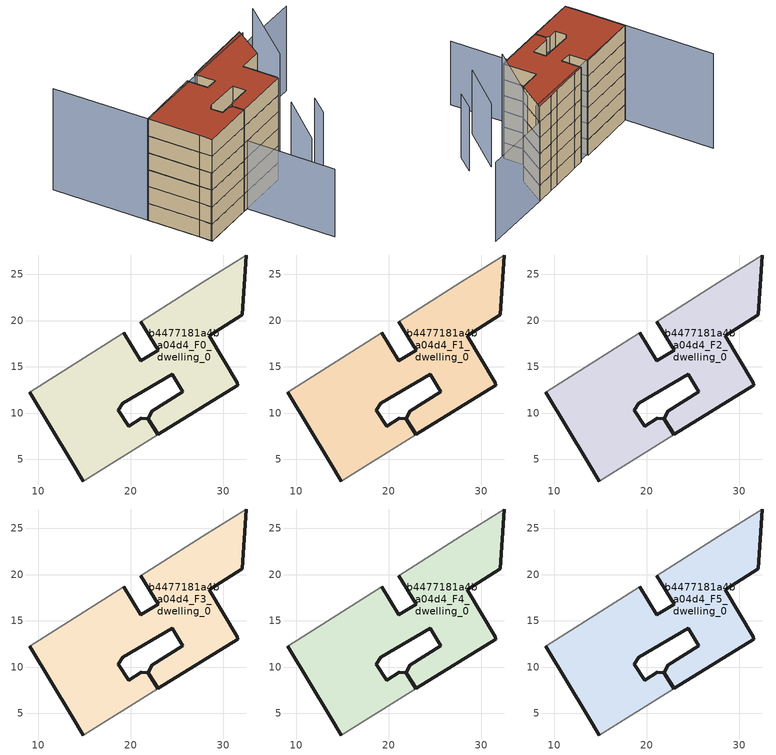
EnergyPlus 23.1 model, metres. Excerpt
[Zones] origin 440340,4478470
b4477181a4ba04d4_F0_dwelling_0
 floor ground (EU_floor_Construction): 31.56,13 31.55,13.26 28.48,18.37 32.06,20.62 32.52,27.11 29.37,25.13 27.81,24.14 22.86,21 21.11,19.87 22.96,16.81 21.09,15.69 19.23,18.71 9.06,12.24 13.67,4.6 14.84,2.65 22.93,7.66 21.86,9.38 21.15,9.41 19.78,8.55 18.68,10.31 19.14,11.05 24.5,14.22 25.65,12.31 22.3,10.2 21.91,9.4 22.97,7.68 z0
 wall outside (EU_wall_Construction): 32.52,27.11 32.06,20.62 28.48,18.37 31.55,13.26 31.56,13 22.97,7.68 21.91,9.4 22.3,10.2 25.65,12.31 24.5,14.22 19.14,11.05 18.68,10.31 19.78,8.55 21.15,9.41 21.86,9.38 22.93,7.66 / 14.84,2.65 13.67,4.6 9.06,12.24 / 19.23,18.71 21.09,15.69 22.96,16.81 21.11,19.87 z0:3
 wall adiabatic (EU_wall_Construction): 21.11,19.87 22.86,21 27.81,24.14 29.37,25.13 32.52,27.11 / 22.93,7.66 14.84,2.65 / 9.06,12.24 19.23,18.71 z0:3
b4477181a4ba04d4_F1_dwelling_0
 floor to b4477181a4ba04d4_F0_dwelling_0 (EU_floor_Construction): 31.56,13 31.55,13.26 28.48,18.37 32.06,20.62 32.52,27.11 29.37,25.13 27.81,24.14 22.86,21 21.11,19.87 22.96,16.81 21.08,15.69 19.23,18.71 9.06,12.24 13.67,4.6 14.84,2.65 22.93,7.66 21.86,9.38 21.15,9.41 19.78,8.55 18.68,10.31 19.14,11.05 24.5,14.22 25.65,12.31 22.3,10.2 21.9,9.4 22.97,7.68 z3
 wall outside (EU_wall_Construction): 32.52,27.11 32.06,20.62 28.48,18.37 31.55,13.26 31.56,13 22.97,7.68 21.91,9.4 22.3,10.2 25.65,12.31 24.5,14.22 19.14,11.05 18.68,10.31 19.78,8.55 21.15,9.41 21.86,9.38 22.93,7.66 / 14.84,2.65 13.67,4.6 9.06,12.24 / 19.23,18.71 21.09,15.69 22.96,16.81 21.11,19.87 z3:6
 wall adiabatic (EU_wall_Construction): 21.11,19.87 22.86,21 27.81,24.14 29.37,25.13 32.52,27.11 / 22.93,7.66 14.84,2.65 / 9.06,12.24 19.23,18.71 z3:6
b4477181a4ba04d4_F2_dwelling_0
 floor to b4477181a4ba04d4_F1_dwelling_0 (EU_floor_Construction): 31.56,13 31.55,13.26 28.48,18.37 32.06,20.62 32.52,27.11 29.37,25.13 27.81,24.14 22.86,21 21.11,19.87 22.96,16.81 21.08,15.69 19.23,18.71 9.06,12.24 13.67,4.6 14.84,2.65 22.93,7.66 21.86,9.38 21.15,9.41 19.78,8.55 18.68,10.31 19.14,11.05 24.5,14.22 25.65,12.31 22.3,10.2 21.9,9.4 22.97,7.68 z6
 wall outside (EU_wall_Construction): 32.52,27.11 32.06,20.62 28.48,18.37 31.55,13.26 31.56,13 22.97,7.68 21.91,9.4 22.3,10.2 25.65,12.31 24.5,14.22 19.14,11.05 18.68,10.31 19.78,8.55 21.15,9.41 21.86,9.38 22.93,7.66 / 14.84,2.65 13.67,4.6 9.06,12.24 / 19.23,18.71 21.09,15.69 22.96,16.81 21.11,19.87 z6:9
 wall adiabatic (EU_wall_Construction): 21.11,19.87 22.86,21 27.81,24.14 29.37,25.13 32.52,27.11 / 22.93,7.66 14.84,2.65 / 9.06,12.24 19.23,18.71 z6:9
b4477181a4ba04d4_F3_dwelling_0
 floor to b4477181a4ba04d4_F2_dwelling_0 (EU_floor_Construction): 31.56,13 31.55,13.26 28.48,18.37 32.06,20.62 32.52,27.11 29.37,25.13 27.81,24.14 22.86,21 21.11,19.87 22.96,16.81 21.08,15.69 19.23,18.71 9.06,12.24 13.67,4.6 14.84,2.65 22.93,7.66 21.86,9.38 21.15,9.41 19.78,8.55 18.68,10.31 19.14,11.05 24.5,14.22 25.65,12.31 22.3,10.2 21.9,9.4 22.97,7.68 z9
 wall outside (EU_wall_Construction): 32.52,27.11 32.06,20.62 28.48,18.37 31.55,13.26 31.56,13 22.97,7.68 21.91,9.4 22.3,10.2 25.65,12.31 24.5,14.22 19.14,11.05 18.68,10.31 19.78,8.55 21.15,9.41 21.86,9.38 22.93,7.66 / 14.84,2.65 13.67,4.6 9.06,12.24 / 19.23,18.71 21.09,15.69 22.96,16.81 21.11,19.87 z9:12
 wall adiabatic (EU_wall_Construction): 21.11,19.87 22.86,21 27.81,24.14 29.37,25.13 32.52,27.11 / 22.93,7.66 14.84,2.65 / 9.06,12.24 19.23,18.71 z9:12
b4477181a4ba04d4_F4_dwelling_0
 floor to b4477181a4ba04d4_F3_dwelling_0 (EU_floor_Construction): 31.56,13 31.55,13.26 28.48,18.37 32.06,20.62 32.52,27.11 29.37,25.13 27.81,24.14 22.86,21 21.11,19.87 22.96,16.81 21.08,15.69 19.23,18.71 9.06,12.24 13.67,4.6 14.84,2.65 22.93,7.66 21.86,9.38 21.15,9.41 19.78,8.55 18.68,10.31 19.14,11.05 24.5,14.22 25.65,12.31 22.3,10.2 21.9,9.4 22.97,7.68 z12
 wall outside (EU_wall_Construction): 32.52,27.11 32.06,20.62 28.48,18.37 31.55,13.26 31.56,13 22.97,7.68 21.91,9.4 22.3,10.2 25.65,12.31 24.5,14.22 19.14,11.05 18.68,10.31 19.78,8.55 21.15,9.41 21.86,9.38 22.93,7.66 / 14.84,2.65 13.67,4.6 9.06,12.24 / 19.23,18.71 21.09,15.69 22.96,16.81 21.11,19.87 z12:15
 wall adiabatic (EU_wall_Construction): 21.11,19.87 22.86,21 27.81,24.14 29.37,25.13 32.52,27.11 / 22.93,7.66 14.84,2.65 / 9.06,12.24 19.23,18.71 z12:15
b4477181a4ba04d4_F5_dwelling_0
 floor to b4477181a4ba04d4_F4_dwelling_0 (EU_floor_Construction): 31.56,13 31.55,13.26 28.48,18.37 32.06,20.62 32.52,27.11 29.37,25.13 27.81,24.14 22.86,21 21.11,19.87 22.96,16.81 21.08,15.69 19.23,18.71 9.06,12.24 13.67,4.6 14.84,2.65 22.93,7.66 21.86,9.38 21.15,9.41 19.78,8.55 18.68,10.31 19.14,11.05 24.5,14.22 25.65,12.31 22.3,10.2 21.9,9.4 22.97,7.68 z15
 wall outside (EU_wall_Construction): 32.52,27.11 32.06,20.62 28.48,18.37 31.55,13.26 31.56,13 22.97,7.68 21.91,9.4 22.3,10.2 25.65,12.31 24.5,14.22 19.14,11.05 18.68,10.31 19.78,8.55 21.15,9.41 21.86,9.38 22.93,7.66 / 14.84,2.65 13.67,4.6 9.06,12.24 / 19.23,18.71 21.09,15.69 22.96,16.81 21.11,19.87 z15:18
 wall adiabatic (EU_wall_Construction): 21.11,19.87 22.86,21 27.81,24.14 29.37,25.13 32.52,27.11 / 22.93,7.66 14.84,2.65 / 9.06,12.24 19.23,18.71 z15:18
 roof outside (EU_roof_Construction): 32.52,27.11 32.06,20.62 28.48,18.37 31.55,13.26 31.56,13 22.97,7.68 21.91,9.4 22.3,10.2 25.65,12.31 24.5,14.22 19.14,11.05 18.68,10.31 19.78,8.55 21.15,9.41 21.86,9.38 22.93,7.66 14.84,2.65 13.67,4.6 9.06,12.24 19.23,18.71 21.09,15.69 22.96,16.81 21.11,19.87 22.86,21 27.81,24.14 29.37,25.13 z18
shading: 32.56,4.26 34.5,14.42 / 37.45,9.73 38.17,13.72 / 14.76,2.76 23.66,8.12 / 23.66,8.12 31.53,-4.95 z0:12; 32.69,14.67 35,27.59 z0:21; 32.84,26.59 9.06,12.24 / 9.06,12.24 0.57,26.31 z0:18; 44.27,34.19 32.52,27.11 z0:15
[Building]
EU S2 Campaign: North Axis=0; Terrain=City; Solar Distribution=FullExterior
[Site:Location]
Madrid: Latitude=40.5; Longitude=-3.5; Time Zone=1; Elevation=609
[SizingPeriod:WeatherFileDays]
AnnualSizingPeriod: Begin Month=1; Begin Day of Month=1; End Month=12; End Day of Month=31; Day of Week for Start Day=Monday; Use Weather File Daylight Saving Period=No; Use Weather File Rain and Snow Indicators=No
[MATERIAL]
EU_InternalMass_Material: Roughness=MediumRough; Thickness=0.1; Conductivity=1; Density=1800; Specific Heat=900; Thermal Absorptance=0.9; Solar Absorptance=0.7; Visible Absorptance=0.7
[MATERIAL:NOMASS] Roughness=MediumRough; Thermal Absorptance=0.9; Solar Absorptance=0.7; Visible Absorptance=0.7
Name | Thermal Resistance
EU_wall_NoMass | 0.419739
EU_roof_NoMass | 0.352165
EU_floor_NoMass | 0.608284
[CONSTRUCTION]
EU_wall_Construction: EU_wall_NoMass
EU_roof_Construction: EU_roof_NoMass
EU_floor_Construction: EU_floor_NoMass
EU_InternalMass_Construction: EU_InternalMass_Material
[ZONE] Type=1; Multiplier=1; Ceiling Height=autocalculate; Floor Area=autocalculate; Part of Total Floor Area=Yes
Name | Volume
b4477181a4ba04d4_F0_dwelling_0 | 694.276
b4477181a4ba04d4_F1_dwelling_0; b4477181a4ba04d4_F2_dwelling_0; b4477181a4ba04d4_F3_dwelling_0; b4477181a4ba04d4_F4_dwelling_0; b4477181a4ba04d4_F5_dwelling_0 | 694.274
[INTERNALMASS] Construction=EU_InternalMass_Construction; Surface Area=231.425
Name | Zone or ZoneList
b4477181a4ba04d4_F0_dwelling_0_EU_InternalMass | b4477181a4ba04d4_F0_dwelling_0
b4477181a4ba04d4_F1_dwelling_0_EU_InternalMass | b4477181a4ba04d4_F1_dwelling_0
b4477181a4ba04d4_F2_dwelling_0_EU_InternalMass | b4477181a4ba04d4_F2_dwelling_0
b4477181a4ba04d4_F3_dwelling_0_EU_InternalMass | b4477181a4ba04d4_F3_dwelling_0
b4477181a4ba04d4_F4_dwelling_0_EU_InternalMass | b4477181a4ba04d4_F4_dwelling_0
b4477181a4ba04d4_F5_dwelling_0_EU_InternalMass | b4477181a4ba04d4_F5_dwelling_0
[OTHEREQUIPMENT] Fuel Type=Electricity; Design Level Calculation Method=Watts/Area; Power per Zone Floor Area=1; Fraction Latent=0; Fraction Radiant=0; Fraction Lost=0; Carbon Dioxide Generation Rate=0; EndUse Subcategory=EU_Step8_InternalGains
Name | Zone or ZoneList or Space or SpaceList | Schedule
EU_Step8_InternalGain_b4477181a4ba04d4_F0_dwelling_0_f000 | b4477181a4ba04d4_F0_dwelling_0 | EU_Step8_GainSchedule_b4477181a4ba04d4_F0_dwelling_0_f000
EU_Step8_InternalGain_b4477181a4ba04d4_F1_dwelling_0_f000 | b4477181a4ba04d4_F1_dwelling_0 | EU_Step8_GainSchedule_b4477181a4ba04d4_F1_dwelling_0_f000
EU_Step8_InternalGain_b4477181a4ba04d4_F2_dwelling_0_f000 | b4477181a4ba04d4_F2_dwelling_0 | EU_Step8_GainSchedule_b4477181a4ba04d4_F2_dwelling_0_f000
EU_Step8_InternalGain_b4477181a4ba04d4_F3_dwelling_0_f000 | b4477181a4ba04d4_F3_dwelling_0 | EU_Step8_GainSchedule_b4477181a4ba04d4_F3_dwelling_0_f000
EU_Step8_InternalGain_b4477181a4ba04d4_F4_dwelling_0_f000 | b4477181a4ba04d4_F4_dwelling_0 | EU_Step8_GainSchedule_b4477181a4ba04d4_F4_dwelling_0_f000
EU_Step8_InternalGain_b4477181a4ba04d4_F5_dwelling_0_f000 | b4477181a4ba04d4_F5_dwelling_0 | EU_Step8_GainSchedule_b4477181a4ba04d4_F5_dwelling_0_f000
[ZONEVENTILATION:DESIGNFLOWRATE] Schedule=EU_AlwaysOn; Design Flow Rate Calculation Method=AirChanges/Hour; Air Changes per Hour=0.703302; Ventilation Type=Natural; Fan Pressure Rise=0; Fan Total Efficiency=1; Constant Term Coefficient=1; Temperature Term Coefficient=0; Velocity Term Coefficient=0; Velocity Squared Term Coefficient=0; Minimum Indoor Temperature=-100; Maximum Indoor Temperature=100; Delta Temperature=-100; Minimum Outdoor Temperature=-100; Maximum Outdoor Temperature=100; Maximum Wind Speed=40
Name | Zone or ZoneList or Space or SpaceList
EU_ConstantAir_b4477181a4ba04d4_F0_dwelling_0 | b4477181a4ba04d4_F0_dwelling_0
EU_ConstantAir_b4477181a4ba04d4_F1_dwelling_0 | b4477181a4ba04d4_F1_dwelling_0
EU_ConstantAir_b4477181a4ba04d4_F2_dwelling_0 | b4477181a4ba04d4_F2_dwelling_0
EU_ConstantAir_b4477181a4ba04d4_F3_dwelling_0 | b4477181a4ba04d4_F3_dwelling_0
EU_ConstantAir_b4477181a4ba04d4_F4_dwelling_0 | b4477181a4ba04d4_F4_dwelling_0
EU_ConstantAir_b4477181a4ba04d4_F5_dwelling_0 | b4477181a4ba04d4_F5_dwelling_0
[HVACTEMPLATE:THERMOSTAT] Constant Heating Setpoint=20; Constant Cooling Setpoint=50
EU_HeatOnly_b4477181a4ba04d4_F0_dwelling_0; EU_HeatOnly_b4477181a4ba04d4_F1_dwelling_0; EU_HeatOnly_b4477181a4ba04d4_F2_dwelling_0; EU_HeatOnly_b4477181a4ba04d4_F3_dwelling_0; EU_HeatOnly_b4477181a4ba04d4_F4_dwelling_0; EU_HeatOnly_b4477181a4ba04d4_F5_dwelling_0
[HVACTEMPLATE:ZONE:IDEALLOADSAIRSYSTEM] System Availability Schedule=EU_AlwaysOn; Maximum Heating Supply Air Temperature=50; Minimum Cooling Supply Air Temperature=13; Maximum Heating Supply Air Humidity Ratio=0.0156; Minimum Cooling Supply Air Humidity Ratio=0.0077; Heating Limit=NoLimit; Cooling Limit=NoLimit; Heating Availability Schedule=EU_AlwaysOn; Cooling Availability Schedule=EU_CoolingOff; Dehumidification Control Type=ConstantSensibleHeatRatio; Cooling Sensible Heat Ratio=0.7; Dehumidification Setpoint=60; Humidification Control Type=None; Humidification Setpoint=30; Outdoor Air Method=None; Outdoor Air Flow Rate per Person=0.00944; Outdoor Air Flow Rate per Zone Floor Area=0; Outdoor Air Flow Rate per Zone=0; Demand Controlled Ventilation Type=None; Outdoor Air Economizer Type=NoEconomizer; Heat Recovery Type=None; Sensible Heat Recovery Effectiveness=0.7; Latent Heat Recovery Effectiveness=0.65
Name | Template Thermostat
b4477181a4ba04d4_F0_dwelling_0 | EU_HeatOnly_b4477181a4ba04d4_F0_dwelling_0
b4477181a4ba04d4_F1_dwelling_0 | EU_HeatOnly_b4477181a4ba04d4_F1_dwelling_0
b4477181a4ba04d4_F2_dwelling_0 | EU_HeatOnly_b4477181a4ba04d4_F2_dwelling_0
b4477181a4ba04d4_F3_dwelling_0 | EU_HeatOnly_b4477181a4ba04d4_F3_dwelling_0
b4477181a4ba04d4_F4_dwelling_0 | EU_HeatOnly_b4477181a4ba04d4_F4_dwelling_0
b4477181a4ba04d4_F5_dwelling_0 | EU_HeatOnly_b4477181a4ba04d4_F5_dwelling_0
[SIZING:ZONE] Zone Cooling Design Supply Air Temperature Input Method=SupplyAirTemperature; Zone Cooling Design Supply Air Temperature=13; Zone Heating Design Supply Air Temperature Input Method=SupplyAirTemperature; Zone Heating Design Supply Air Temperature=50; Zone Cooling Design Supply Air Humidity Ratio=0.008; Zone Heating Design Supply Air Humidity Ratio=0.008; Cooling Design Air Flow Method=DesignDay; Cooling Design Air Flow Rate=0; Cooling Minimum Air Flow per Zone Floor Area=0.000762; Cooling Minimum Air Flow=0; Cooling Minimum Air Flow Fraction=0.2; Heating Design Air Flow Method=DesignDay; Heating Design Air Flow Rate=0; Heating Maximum Air Flow per Zone Floor Area=0.002032; Heating Maximum Air Flow=0.141576; Heating Maximum Air Flow Fraction=0.3; Account for Dedicated Outdoor Air System=No; Dedicated Outdoor Air System Control Strategy=NeutralSupplyAir; Dedicated Outdoor Air Low Setpoint Temperature for Design=autosize; Dedicated Outdoor Air High Setpoint Temperature for Design=autosize; Zone Load Sizing Method=Sensible Load Only No Latent Load; Zone Latent Cooling Design Supply Air Humidity Ratio Input Method=HumidityRatioDifference; Zone Cooling Design Supply Air Humidity Ratio Difference=0.005; Zone Latent Heating Design Supply Air Humidity Ratio Input Method=HumidityRatioDifference; Zone Humidification Design Supply Air Humidity Ratio Difference=0.005
b4477181a4ba04d4_F0_dwelling_0; b4477181a4ba04d4_F1_dwelling_0; b4477181a4ba04d4_F2_dwelling_0; b4477181a4ba04d4_F3_dwelling_0; b4477181a4ba04d4_F4_dwelling_0; b4477181a4ba04d4_F5_dwelling_0
[SCHEDULE:CONSTANT]
Name | Hourly Value
EU_AlwaysOn | 1
EU_CoolingOff | 0
[SCHEDULE:FILE] Column Number=1; Rows to Skip at Top=0; Number of Hours of Data=8760; Column Separator=Comma; Interpolate to Timestep=No; Minutes per Item=60; Adjust Schedule for Daylight Savings=Yes
Name | File
EU_Step8_GainSchedule_b4477181a4ba04d4_F0_dwelling_0_f000 | ../../schedules/b4477181a4ba04d4/b4477181a4ba04d4_F0_dwelling_0_f000_gain.csv
EU_Step8_GainSchedule_b4477181a4ba04d4_F1_dwelling_0_f000 | ../../schedules/b4477181a4ba04d4/b4477181a4ba04d4_F1_dwelling_0_f000_gain.csv
EU_Step8_GainSchedule_b4477181a4ba04d4_F2_dwelling_0_f000 | ../../schedules/b4477181a4ba04d4/b4477181a4ba04d4_F2_dwelling_0_f000_gain.csv
EU_Step8_GainSchedule_b4477181a4ba04d4_F3_dwelling_0_f000 | ../../schedules/b4477181a4ba04d4/b4477181a4ba04d4_F3_dwelling_0_f000_gain.csv
EU_Step8_GainSchedule_b4477181a4ba04d4_F4_dwelling_0_f000 | ../../schedules/b4477181a4ba04d4/b4477181a4ba04d4_F4_dwelling_0_f000_gain.csv
EU_Step8_GainSchedule_b4477181a4ba04d4_F5_dwelling_0_f000 | ../../schedules/b4477181a4ba04d4/b4477181a4ba04d4_F5_dwelling_0_f000_gain.csv
